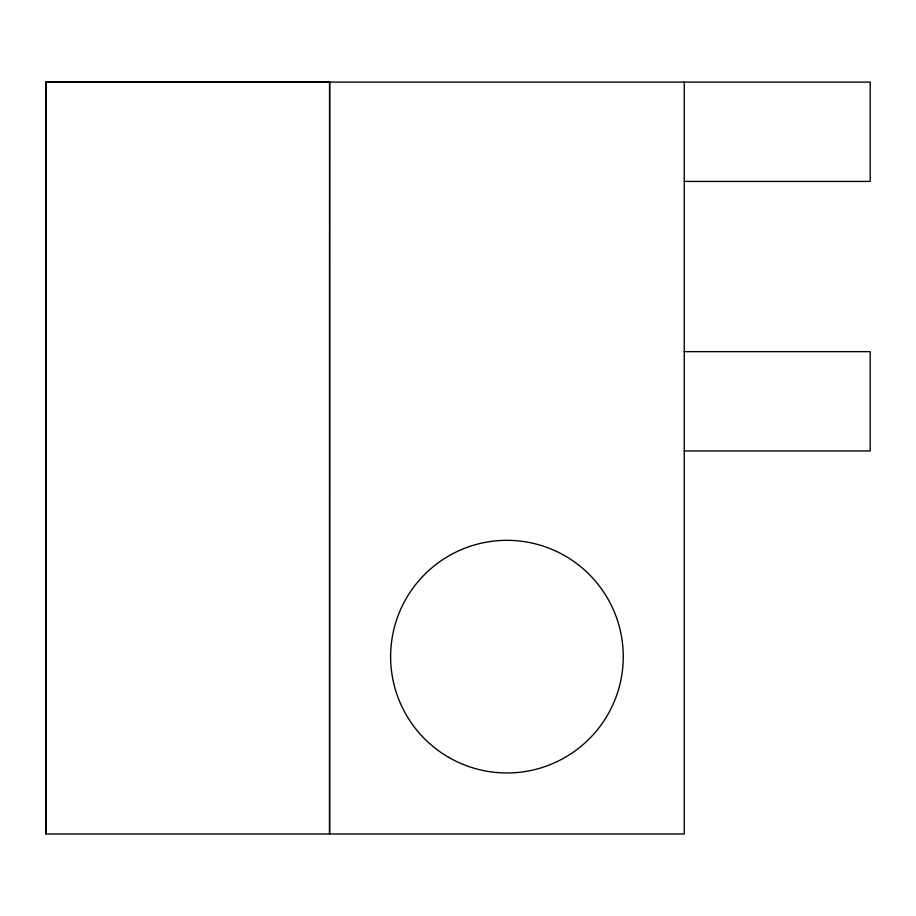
<?xml version="1.0" encoding="UTF-8"?>
<svg xmlns="http://www.w3.org/2000/svg" width="916" height="916" viewBox="0 0 916 916"><rect width="100%" height="100%" fill="white"/><g stroke="black" fill="none" stroke-linecap="round" stroke-linejoin="round"><path stroke-width="1.37" d="M684.263 82.108L684.263 833.972L45.892 833.972L46.018 82.028L329.611 82.108L329.611 833.972M329.531 833.972L329.611 82.108M45.892 833.972L46.018 82.028M45.892 82.108L870.2 82.108L870.2 181.414L684.241 181.414M684.241 351.652L870.2 351.652L870.2 450.947L684.241 450.947M448.783 757.395A116.332 116.332 0 0 0 623.269 656.646A116.332 116.332 0 0 0 448.783 555.909A116.332 116.332 0 0 0 448.783 757.395"/></g></svg>
